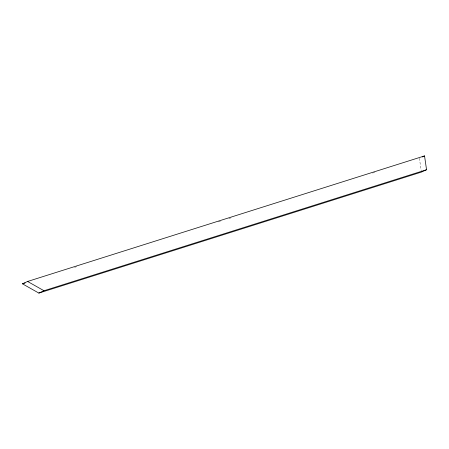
<?xml version="1.0" encoding="UTF-8"?>
<svg xmlns="http://www.w3.org/2000/svg" width="449" height="449" viewBox="0 0 449 449"><rect width="100%" height="100%" fill="white"/><g stroke="black" fill="none" stroke-linecap="round" stroke-linejoin="round"><path stroke-width="0.34" stroke-dasharray="2.25 1.68" d="M74.573 267.335L77.25 266.487M218.253 221.89L220.925 221.043M228.945 218.506L231.617 217.664M372.625 173.061L375.297 172.22M419.4 158.267L421.207 170.704"/><path stroke-width="0.67" d="M22.45 283.824L27.591 281.467L424.541 155.915L426.55 169.733L421.409 172.085L38.855 293.085L22.45 283.824L25.122 282.977M38.855 293.085L44.002 290.733L426.55 169.733M422.256 156.959L424.541 155.915M27.591 281.467L44.002 290.733"/></g></svg>
